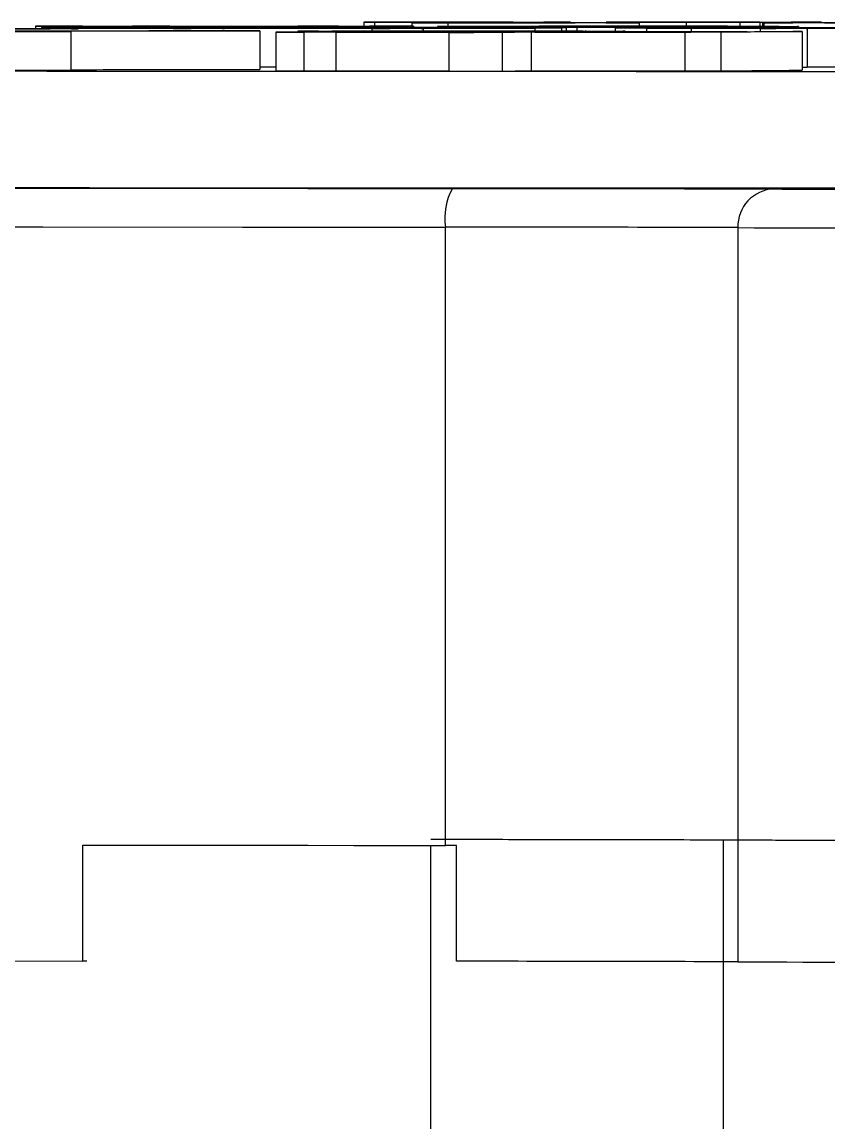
# Model space of a CAD drawing. Header units: millimetres. Extents: x 2063 to 4500, y 825 to 2548.
# Drawn here: x 3189.3 to 3210.17, y 1561.95 to 1590.41 of the extents above; entities that cross this region are included whole.
import ezdxf

# ---------------------------------------------------------------- set-up
doc = ezdxf.new("R2010")
doc.units = ezdxf.units.MM

msp = doc.modelspace()

# ---------------------------------------------------------------- linework, layer by layer
at = {"color": 7, "linetype": 'Continuous', "lineweight": 25}
for p, q in [((3190.563, 1590.166), (3186.495, 1590.173)), ((3189.648, 1590.309), (3189.648, 1590.31)), ((3189.648, 1590.31), (3193.127, 1590.31)), ((3189.891, 1590.309), (3189.648, 1590.309)), ((3189.648, 1590.309), (3189.648, 1590.242)), ((3189.802, 1590.268), (3189.802, 1590.268)), ((3189.802, 1590.268), (3189.802, 1590.242)), ((3189.891, 1590.309), (3189.891, 1590.242)), ((3191.304, 1590.26), (3189.975, 1590.263)), ((3189.975, 1590.263), (3194.714, 1590.263)), ((3189.975, 1590.263), (3189.975, 1590.242)), ((3190.419, 1590.168), (3190.563, 1590.166)), ((3191.593, 1590.25), (3190.495, 1590.252)), ((3190.495, 1590.252), (3193.674, 1590.252)), ((3190.495, 1590.252), (3190.495, 1590.24)), ((3190.563, 1590.166), (3190.563, 1589.166)), ((3191.94, 1590.272), (3190.726, 1590.275)), ((3190.726, 1590.275), (3200.724, 1590.275)), ((3193.933, 1590.28), (3190.862, 1590.307)), ((3190.862, 1590.307), (3190.862, 1590.275)), ((3192.287, 1590.262), (3191.304, 1590.26)), ((3191.304, 1590.26), (3191.304, 1590.252)), ((3192.344, 1590.251), (3191.593, 1590.25)), ((3192.807, 1590.274), (3191.94, 1590.272)), ((3192.237, 1590.306), (3193.043, 1590.299)), ((3193.674, 1590.262), (3192.287, 1590.262)), ((3192.287, 1590.262), (3192.287, 1590.252)), ((3193.674, 1590.251), (3192.344, 1590.251)), ((3193.127, 1590.309), (3192.804, 1590.309)), ((3192.804, 1590.309), (3192.804, 1590.301)), ((3196.448, 1590.274), (3192.807, 1590.274)), ((3192.807, 1590.274), (3192.807, 1590.263)), ((3193.043, 1590.299), (3196.678, 1590.299)), ((3193.124, 1590.298), (3194.74, 1590.283)), ((3196.516, 1590.298), (3193.124, 1590.298)), ((3193.127, 1590.31), (3193.127, 1590.309)), ((3193.127, 1590.309), (3193.127, 1590.299)), ((3194.194, 1590.267), (3193.153, 1590.27)), ((3193.153, 1590.27), (3196.448, 1590.27)), ((3194.54, 1590.247), (3193.211, 1590.249)), ((3193.211, 1590.249), (3193.674, 1590.249)), ((3193.674, 1590.252), (3193.674, 1590.262)), ((3193.674, 1590.249), (3193.674, 1590.251)), ((3195.144, 1590.28), (3193.933, 1590.28)), ((3193.933, 1590.28), (3193.933, 1590.275)), ((3194.887, 1590.269), (3194.194, 1590.267)), ((3198.817, 1590.262), (3194.483, 1590.262)), ((3194.483, 1590.262), (3194.483, 1590.259)), ((3198.817, 1590.259), (3194.483, 1590.259)), ((3194.483, 1590.259), (3194.483, 1590.256)), ((3194.483, 1590.259), (3198.817, 1590.259)), ((3194.483, 1590.256), (3198.817, 1590.256)), ((3198.817, 1590.255), (3194.483, 1590.255)), ((3194.483, 1590.255), (3194.483, 1590.252)), ((3194.483, 1590.252), (3198.817, 1590.252)), ((3198.817, 1590.251), (3194.483, 1590.251)), ((3194.74, 1590.283), (3194.82, 1590.283)), ((3194.82, 1590.283), (3196.516, 1590.298)), ((3196.448, 1590.269), (3194.887, 1590.269)), ((3194.887, 1590.269), (3194.887, 1590.259)), ((3195.061, 1590.263), (3198.181, 1590.263)), ((3198.296, 1590.307), (3195.144, 1590.28)), ((3195.144, 1590.28), (3195.144, 1590.275)), ((3195.405, 1590.182), (3195.454, 1590.182)), ((3195.454, 1590.182), (3195.454, 1589.182)), ((3196.595, 1590.152), (3195.866, 1590.155)), ((3195.866, 1590.155), (3196.582, 1590.155)), ((3195.866, 1590.155), (3195.866, 1589.155)), ((3197.257, 1590.263), (3195.927, 1590.265)), ((3195.927, 1590.265), (3196.448, 1590.265)), ((3195.927, 1590.265), (3195.927, 1590.263)), ((3196.436, 1590.309), (3196.436, 1590.31)), ((3196.436, 1590.31), (3199.429, 1590.31)), ((3196.678, 1590.309), (3196.436, 1590.309)), ((3196.436, 1590.309), (3196.436, 1590.299)), ((3196.441, 1590.178), (3196.441, 1590.155)), ((3196.448, 1590.27), (3196.448, 1590.274)), ((3196.448, 1590.265), (3196.448, 1590.269)), ((3197.422, 1590.153), (3196.595, 1590.152)), ((3197.009, 1590.171), (3196.672, 1590.171)), ((3196.678, 1590.309), (3196.678, 1590.299)), ((3196.678, 1590.299), (3197.406, 1590.305)), ((3202.631, 1590.274), (3197.199, 1590.274)), ((3197.199, 1590.274), (3197.199, 1590.27)), ((3197.199, 1590.27), (3199.164, 1590.27)), ((3200.262, 1590.269), (3197.199, 1590.269)), ((3197.257, 1590.263), (3197.257, 1590.263)), ((3201.537, 1590.151), (3197.422, 1590.153)), ((3197.422, 1590.153), (3197.422, 1589.153)), ((3198.113, 1590.16), (3197.448, 1590.154)), ((3197.448, 1590.154), (3201.63, 1590.152)), ((3198.057, 1590.17), (3199.177, 1590.17)), ((3202.295, 1590.158), (3198.113, 1590.16)), ((3198.113, 1590.154), (3198.113, 1590.16)), ((3198.148, 1590.406), (3198.271, 1590.41)), ((3198.423, 1590.406), (3198.148, 1590.406)), ((3198.148, 1590.406), (3198.148, 1590.31)), ((3198.899, 1590.168), (3198.206, 1590.161)), ((3198.206, 1590.161), (3202.387, 1590.159)), ((3198.271, 1590.41), (3203.428, 1590.413)), ((3198.296, 1590.307), (3198.296, 1590.275)), ((3198.355, 1590.249), (3198.817, 1590.25)), ((3199.684, 1590.247), (3198.355, 1590.249)), ((3198.355, 1590.249), (3198.355, 1590.17)), ((3198.423, 1590.406), (3198.423, 1590.31)), ((3198.491, 1590.179), (3203.751, 1590.177)), ((3203.23, 1590.175), (3198.576, 1590.177)), ((3198.576, 1590.177), (3198.576, 1590.17)), ((3198.817, 1590.259), (3198.817, 1590.262)), ((3198.817, 1590.256), (3198.817, 1590.259)), ((3198.817, 1590.252), (3198.817, 1590.255)), ((3198.817, 1590.25), (3198.817, 1590.251)), ((3203.081, 1590.166), (3198.899, 1590.168)), ((3198.899, 1590.161), (3198.899, 1590.168)), ((3199.177, 1590.17), (3198.992, 1590.169)), ((3198.992, 1590.169), (3203.173, 1590.167)), ((3199.164, 1590.27), (3199.799, 1590.27)), ((3199.177, 1590.17), (3199.177, 1590.169)), ((3199.429, 1590.309), (3199.186, 1590.309)), ((3199.186, 1590.309), (3199.186, 1590.275)), ((3199.222, 1590.263), (3201.36, 1590.263)), ((3199.39, 1590.395), (3199.62, 1590.396)), ((3200.323, 1590.392), (3199.39, 1590.395)), ((3199.39, 1590.395), (3199.39, 1590.31)), ((3199.429, 1590.31), (3199.429, 1590.309)), ((3199.429, 1590.309), (3199.429, 1590.275)), ((3203.267, 1590.262), (3199.626, 1590.262)), ((3199.626, 1590.262), (3199.626, 1590.252)), ((3199.626, 1590.252), (3201.475, 1590.252)), ((3202.573, 1590.251), (3199.626, 1590.251)), ((3199.684, 1590.247), (3199.684, 1590.179)), ((3199.799, 1590.27), (3200.262, 1590.269)), ((3200.475, 1590.398), (3199.82, 1590.404)), ((3199.82, 1590.404), (3200.122, 1590.404)), ((3200.052, 1590.296), (3200.052, 1590.298)), ((3200.052, 1590.298), (3200.457, 1590.298)), ((3204.146, 1590.296), (3200.052, 1590.296)), ((3200.052, 1590.296), (3200.052, 1590.275)), ((3200.122, 1590.404), (3200.167, 1590.404)), ((3201.473, 1590.411), (3200.159, 1590.41)), ((3200.159, 1590.41), (3200.159, 1590.404)), ((3205.279, 1590.394), (3200.323, 1590.392)), ((3200.323, 1590.392), (3200.323, 1590.298)), ((3200.777, 1590.398), (3200.475, 1590.398)), ((3200.712, 1590.398), (3200.777, 1590.398)), ((3201.347, 1590.3), (3201.347, 1590.308)), ((3201.347, 1590.287), (3201.832, 1590.288)), ((3201.985, 1590.28), (3201.347, 1590.287)), ((3201.347, 1590.263), (3201.347, 1590.287)), ((3201.384, 1590.402), (3202.85, 1590.402)), ((3202.916, 1590.402), (3201.45, 1590.401)), ((3201.473, 1590.411), (3201.473, 1590.402)), ((3201.475, 1590.252), (3202.111, 1590.252)), ((3201.63, 1590.152), (3202.295, 1590.158)), ((3201.823, 1590.393), (3203.239, 1590.394)), ((3202.85, 1590.402), (3202.016, 1590.41)), ((3202.016, 1590.41), (3202.016, 1590.402)), ((3202.111, 1590.275), (3202.631, 1590.274)), ((3202.111, 1590.252), (3202.573, 1590.251)), ((3202.387, 1590.159), (3203.081, 1590.166)), ((3203.237, 1590.158), (3202.572, 1590.152)), ((3202.573, 1590.251), (3202.573, 1590.177)), ((3202.689, 1590.306), (3202.689, 1590.3)), ((3202.747, 1590.263), (3203.267, 1590.262)), ((3202.825, 1590.411), (3204.414, 1590.395)), ((3202.863, 1590.281), (3202.863, 1590.263)), ((3203.605, 1590.395), (3202.916, 1590.402)), ((3202.916, 1590.402), (3202.916, 1590.394)), ((3203.173, 1590.167), (3203.869, 1590.173)), ((3203.495, 1590.412), (3203.193, 1590.412)), ((3203.193, 1590.412), (3203.193, 1590.407)), ((3203.23, 1590.175), (3203.23, 1590.167)), ((3207.283, 1590.156), (3203.237, 1590.158)), ((3203.237, 1590.151), (3203.237, 1590.158)), ((3203.267, 1590.262), (3203.267, 1590.177)), ((3203.325, 1590.271), (3203.382, 1590.27)), ((3204.023, 1590.165), (3203.33, 1590.159)), ((3203.33, 1590.159), (3207.375, 1590.157)), ((3203.382, 1590.27), (3203.382, 1590.177)), ((3203.428, 1590.413), (3203.495, 1590.412)), ((3203.495, 1590.412), (3203.495, 1590.404)), ((3203.66, 1590.298), (3204.146, 1590.298)), ((3203.66, 1590.28), (3203.66, 1590.177)), ((3208.069, 1590.163), (3204.023, 1590.165)), ((3204.023, 1590.159), (3204.023, 1590.165)), ((3204.858, 1590.173), (3204.116, 1590.166)), ((3204.116, 1590.166), (3208.161, 1590.164)), ((3204.146, 1590.298), (3204.146, 1590.296)), ((3204.422, 1590.409), (3204.654, 1590.413)), ((3204.692, 1590.408), (3204.422, 1590.409)), ((3204.654, 1590.413), (3209.961, 1590.414)), ((3205.579, 1590.257), (3204.654, 1590.26)), ((3204.654, 1590.26), (3208.873, 1590.26)), ((3204.654, 1590.26), (3204.654, 1590.166)), ((3204.724, 1590.309), (3204.724, 1590.26)), ((3204.775, 1590.28), (3204.775, 1590.26)), ((3204.858, 1590.173), (3204.858, 1590.166)), ((3204.914, 1590.166), (3204.914, 1590.174)), ((3204.959, 1590.395), (3205.212, 1590.395)), ((3205.174, 1590.263), (3205.579, 1590.264)), ((3205.983, 1590.262), (3205.174, 1590.263)), ((3205.174, 1590.263), (3205.174, 1590.26)), ((3205.212, 1590.395), (3205.279, 1590.394)), ((3205.279, 1590.394), (3205.279, 1590.263)), ((3205.463, 1590.251), (3205.925, 1590.252)), ((3206.619, 1590.25), (3205.463, 1590.251)), ((3205.463, 1590.251), (3205.463, 1590.166)), ((3205.576, 1590.273), (3205.576, 1590.264)), ((3205.579, 1590.264), (3205.579, 1590.273)), ((3206.272, 1590.259), (3205.579, 1590.257)), ((3205.579, 1590.257), (3205.579, 1590.251)), ((3205.867, 1590.256), (3206.619, 1590.257)), ((3205.867, 1590.256), (3205.867, 1590.252)), ((3205.925, 1590.252), (3205.923, 1590.253)), ((3206.388, 1590.263), (3205.983, 1590.262)), ((3205.983, 1590.262), (3205.983, 1590.26)), ((3213.265, 1590.259), (3206.272, 1590.259)), ((3206.272, 1590.259), (3206.272, 1590.257)), ((3206.33, 1590.273), (3206.33, 1590.264)), ((3206.33, 1590.264), (3207.832, 1590.264)), ((3209.971, 1590.263), (3206.388, 1590.263)), ((3206.388, 1590.263), (3206.388, 1590.26)), ((3207.884, 1590.413), (3206.493, 1590.413)), ((3206.493, 1590.413), (3206.493, 1590.276)), ((3206.618, 1590.15), (3207.283, 1590.156)), ((3206.619, 1590.257), (3206.619, 1590.256)), ((3206.619, 1590.256), (3211.473, 1590.256)), ((3208.815, 1590.255), (3206.619, 1590.255)), ((3206.619, 1590.255), (3206.619, 1590.25)), ((3206.619, 1590.25), (3206.619, 1590.165)), ((3207.375, 1590.157), (3208.069, 1590.163)), ((3207.832, 1590.274), (3207.832, 1590.273)), ((3207.832, 1590.272), (3208.526, 1590.273)), ((3207.832, 1590.273), (3207.832, 1590.272)), ((3207.832, 1590.264), (3207.832, 1590.272)), ((3207.884, 1590.413), (3207.884, 1590.272)), ((3208.161, 1590.164), (3208.38, 1590.166)), ((3208.38, 1590.166), (3209.499, 1590.167)), ((3209.248, 1590.397), (3208.397, 1590.412)), ((3208.397, 1590.412), (3208.397, 1590.273)), ((3208.41, 1590.249), (3208.815, 1590.25)), ((3209.624, 1590.248), (3208.41, 1590.249)), ((3208.41, 1590.249), (3208.41, 1590.166)), ((3208.508, 1590.395), (3208.472, 1590.396)), ((3208.472, 1590.396), (3208.832, 1590.396)), ((3208.472, 1590.396), (3208.472, 1590.273)), ((3210.93, 1590.396), (3208.508, 1590.395)), ((3208.508, 1590.395), (3208.508, 1590.273)), ((3208.526, 1590.273), (3208.526, 1590.264)), ((3208.526, 1590.264), (3209.913, 1590.264)), ((3208.815, 1590.25), (3208.815, 1590.255)), ((3209.221, 1590.413), (3210.072, 1590.397)), ((3209.402, 1590.295), (3209.402, 1590.264)), ((3209.499, 1590.167), (3209.499, 1589.167)), ((3211.589, 1590.255), (3209.566, 1590.255)), ((3209.624, 1590.248), (3209.624, 1589.248)), ((3209.997, 1590.414), (3209.637, 1590.414)), ((3209.637, 1590.414), (3209.637, 1590.405)), ((3209.913, 1590.273), (3210.606, 1590.274)), ((3209.913, 1590.264), (3209.913, 1590.273)), ((3209.961, 1590.414), (3209.997, 1590.414)), ((3210.26, 1590.263), (3209.971, 1590.26)), ((3209.971, 1590.26), (3211.358, 1590.26)), ((3209.997, 1590.414), (3209.997, 1590.398)), ((3196.595, 1590.152), (3196.595, 1589.152)), ((3201.727, 1590.143), (3200.348, 1590.146)), ((3200.348, 1590.146), (3200.998, 1590.146)), ((3200.348, 1590.146), (3200.348, 1589.146)), ((3200.998, 1590.146), (3201.537, 1590.151)), ((3201.727, 1590.143), (3201.727, 1589.143)), ((3206.458, 1590.149), (3202.48, 1590.151)), ((3202.48, 1590.151), (3202.48, 1589.151)), ((3202.572, 1590.152), (3206.618, 1590.15)), ((3207.398, 1590.147), (3206.458, 1590.149)), ((3206.458, 1590.149), (3206.458, 1589.149)), ((3207.398, 1589.147), (3207.398, 1590.147)), ((3186.495, 1589.173), (3190.563, 1589.166)), ((3195.454, 1589.251), (3195.866, 1589.251)), ((3195.866, 1589.155), (3196.595, 1589.152)), ((3196.595, 1589.152), (3197.422, 1589.153)), ((3197.422, 1589.153), (3200.348, 1589.152)), ((3200.348, 1589.146), (3201.727, 1589.143)), ((3202.48, 1589.151), (3206.458, 1589.149)), ((3206.458, 1589.149), (3207.398, 1589.147)), ((3209.499, 1589.248), (3209.624, 1589.248)), ((3209.624, 1589.255), (3211.184, 1589.255)), ((3200.261, 1569.106), (3200.261, 1585.106)), ((3207.833, 1585.092), (3207.833, 1566.093)), ((3190.874, 1566.111), (3190.874, 1569.111)), ((3199.878, 1534.678), (3199.878, 1569.106)), ((3200.548, 1566.106), (3200.548, 1569.106)), ((3207.448, 1569.25), (3207.448, 1535.416)), ((3190.978, 1566.111), (3190.874, 1566.111))]:
    msp.add_line(p, q, dxfattribs=at)
at = {"color": 7, "linetype": 'Continuous', "lineweight": 25, "flags": 128}
for points in [[(3190.75, 1590.237), (3190.565, 1590.234), (3190.026, 1590.232), (3189.187, 1590.23), (3188.13, 1590.229), (3186.958, 1590.229), (3185.786, 1590.229), (3184.729, 1590.23), (3183.89, 1590.232), (3183.352, 1590.234), (3183.166, 1590.237), (3183.352, 1590.239), (3183.89, 1590.242), (3184.729, 1590.243), (3185.786, 1590.244), (3186.958, 1590.245), (3188.13, 1590.244), (3189.187, 1590.243), (3190.026, 1590.242), (3190.565, 1590.239), (3190.75, 1590.237)], [(3189.93, 1590.237), (3189.75, 1590.235), (3189.234, 1590.233), (3188.444, 1590.231), (3187.474, 1590.231), (3186.442, 1590.231), (3185.473, 1590.231), (3184.682, 1590.233), (3184.166, 1590.235), (3183.987, 1590.237), (3184.166, 1590.239), (3184.682, 1590.241), (3185.473, 1590.242), (3186.442, 1590.243), (3187.474, 1590.243), (3188.444, 1590.242), (3189.234, 1590.241), (3189.75, 1590.239), (3189.93, 1590.237)], [(3148.396, 1586.216), (3150.47, 1586.207), (3152.864, 1586.197), (3155.565, 1586.188), (3158.56, 1586.179), (3161.834, 1586.171), (3165.371, 1586.163), (3169.153, 1586.156), (3173.161, 1586.15), (3177.376, 1586.144), (3181.776, 1586.138), (3186.339, 1586.134), (3191.043, 1586.13), (3195.865, 1586.127), (3200.779, 1586.124), (3205.762, 1586.123), (3210.789, 1586.122), (3215.835, 1586.121), (3220.875, 1586.122), (3225.883, 1586.123), (3230.835, 1586.125), (3235.706, 1586.128)], [(3209.373, 1586.098), (3209.55, 1586.101), (3210.07, 1586.103), (3210.896, 1586.106)], [(3210.896, 1586.09), (3210.07, 1586.092), (3209.55, 1586.095), (3209.373, 1586.098)], [(3135.864, 1585.244), (3137.004, 1585.232), (3138.496, 1585.221), (3140.331, 1585.211), (3142.503, 1585.2), (3145, 1585.19), (3147.813, 1585.18), (3150.927, 1585.171), (3154.33, 1585.162), (3158.005, 1585.153), (3161.936, 1585.145), (3166.105, 1585.138), (3170.494, 1585.132), (3175.082, 1585.126), (3179.848, 1585.12), (3184.772, 1585.116), (3189.831, 1585.112), (3195.001, 1585.108), (3200.261, 1585.106)], [(3190.874, 1569.111), (3192.032, 1569.11), (3193.194, 1569.11), (3194.361, 1569.109), (3195.533, 1569.108), (3196.709, 1569.108), (3197.889, 1569.107), (3199.073, 1569.107), (3200.261, 1569.106)], [(3200.548, 1569.106), (3200.512, 1569.106), (3200.476, 1569.106), (3200.44, 1569.106), (3200.404, 1569.106), (3200.368, 1569.106), (3200.333, 1569.106), (3200.297, 1569.106), (3200.261, 1569.106)], [(3137.746, 1566.227), (3138.538, 1566.221), (3140.408, 1566.21), (3142.622, 1566.2), (3145.17, 1566.189), (3148.04, 1566.179), (3151.218, 1566.17), (3154.691, 1566.161), (3158.442, 1566.152), (3162.453, 1566.145), (3166.706, 1566.137), (3171.181, 1566.131), (3175.858, 1566.125), (3180.714, 1566.119), (3185.727, 1566.115), (3190.874, 1566.111)]]:
    msp.add_lwpolyline(points, dxfattribs=at)
at = {"color": 7, "linetype": 'Continuous', "lineweight": 25}
for centre, radius, start, end in [((3201.803, 1585.348), 1.561, 150.8519, 188.9032), ((3208.803, 1585.123), 0.971, 92.0036, 181.8174), ((3200.7, -289.979), 1875.085, 89.782038, 90.013422), ((3214.573, 3577.395), 1992.314, 269.806162, 270.193839), ((3200.853, -248.79), 1814.896, 89.779653, 90.009649), ((3214.573, 3558.395), 1992.314, 269.806162, 270.193839)]:
    msp.add_arc(centre, radius, start, end, dxfattribs=at)
for points, knots in [([(3185.891, 1590.175), (3186.314, 1590.176), (3187.381, 1590.178), (3189.603, 1590.182), (3192.544, 1590.183), (3194.453, 1590.183), (3195.405, 1590.182)], [0, 0, 0, 0, 0.185716, 0.467958, 0.734859, 1, 1, 1, 1]), ([(3195.454, 1590.182), (3194.785, 1590.182), (3193.532, 1590.182), (3191.717, 1590.181), (3189.673, 1590.18), (3188.017, 1590.177), (3187.067, 1590.174), (3186.739, 1590.173)], [0, 0, 0, 0, 0.198997, 0.37265, 0.545625, 0.843257, 1, 1, 1, 1]), ([(3188.943, 1590.17), (3189.08, 1590.17), (3189.354, 1590.169), (3189.842, 1590.169), (3190.208, 1590.168), (3190.419, 1590.168)], [0, 0, 0, 0, 0.296385, 0.592978, 1, 1, 1, 1]), ([(3189.802, 1590.268), (3189.927, 1590.268), (3190.178, 1590.268), (3190.494, 1590.269), (3190.719, 1590.269), (3190.812, 1590.27), (3190.837, 1590.27), (3190.842, 1590.27)], [0, 0, 0, 0, 0.282135, 0.566109, 0.757606, 0.950164, 1, 1, 1, 1]), ([(3194.714, 1590.263), (3194.225, 1590.264), (3193.112, 1590.266), (3191.274, 1590.267), (3190.111, 1590.268), (3189.802, 1590.268)], [0, 0, 0, 0, 0.364385, 0.830851, 1, 1, 1, 1]), ([(3190.862, 1590.307), (3190.82, 1590.307), (3190.736, 1590.308), (3190.55, 1590.308), (3190.29, 1590.309), (3190.063, 1590.309), (3189.929, 1590.309), (3189.891, 1590.309)], [0, 0, 0, 0, 0.25387, 0.509596, 0.715202, 0.920342, 1, 1, 1, 1]), ([(3190.842, 1590.27), (3191.453, 1590.269), (3192.678, 1590.268), (3194.184, 1590.266), (3194.803, 1590.264), (3195.061, 1590.263)], [0, 0, 0, 0, 0.367157, 0.736287, 1, 1, 1, 1]), ([(3192.804, 1590.309), (3192.717, 1590.309), (3192.576, 1590.309), (3192.408, 1590.309), (3192.3, 1590.309), (3192.227, 1590.308), (3192.176, 1590.308), (3192.164, 1590.308), (3192.156, 1590.308)], [0, 0, 0, 0, 0.25713, 0.418126, 0.515419, 0.613557, 0.771961, 1, 1, 1, 1]), ([(3192.156, 1590.308), (3192.158, 1590.307), (3192.16, 1590.307), (3192.176, 1590.307), (3192.213, 1590.307), (3192.237, 1590.306)], [0, 0, 0, 0, 0.25103, 0.502225, 1, 1, 1, 1]), ([(3194.483, 1590.251), (3194.484, 1590.251), (3194.486, 1590.25), (3194.499, 1590.249), (3194.524, 1590.248), (3194.54, 1590.247)], [0, 0, 0, 0, 0.2708249, 0.5416574, 1, 1, 1, 1]), ([(3196.441, 1590.178), (3196.605, 1590.178), (3196.883, 1590.179), (3197.47, 1590.18), (3198.001, 1590.179), (3198.349, 1590.179), (3198.491, 1590.179)], [0, 0, 0, 0, 0.312528, 0.530177, 0.809183, 1, 1, 1, 1]), ([(3196.672, 1590.171), (3196.742, 1590.172), (3196.876, 1590.173), (3197.012, 1590.175), (3196.907, 1590.176), (3196.649, 1590.177), (3196.471, 1590.178), (3196.441, 1590.178)], [0, 0, 0, 0, 0.2884014, 0.5546776, 0.7569491, 0.9590558, 1, 1, 1, 1]), ([(3196.582, 1590.155), (3196.731, 1590.157), (3197.028, 1590.16), (3197.537, 1590.164), (3197.863, 1590.168), (3198.057, 1590.17)], [0, 0, 0, 0, 0.289148, 0.578294, 1, 1, 1, 1]), ([(3197.487, 1590.307), (3197.479, 1590.307), (3197.464, 1590.307), (3197.386, 1590.308), (3197.289, 1590.308), (3197.135, 1590.309), (3196.925, 1590.309), (3196.764, 1590.309), (3196.678, 1590.309)], [0, 0, 0, 0, 0.284135, 0.450473, 0.560568, 0.671794, 0.825494, 1, 1, 1, 1]), ([(3198.576, 1590.177), (3198.485, 1590.177), (3198.321, 1590.177), (3198.093, 1590.177), (3197.914, 1590.177), (3197.655, 1590.176), (3197.439, 1590.174), (3197.176, 1590.172), (3197.009, 1590.171)], [0, 0, 0, 0, 0.07162, 0.129699, 0.187858, 0.251244, 0.523134, 1, 1, 1, 1]), ([(3197.199, 1590.269), (3197.201, 1590.268), (3197.204, 1590.267), (3197.221, 1590.265), (3197.245, 1590.264), (3197.257, 1590.263)], [0, 0, 0, 0, 0.39313, 0.696516, 1, 1, 1, 1]), ([(3197.406, 1590.305), (3197.417, 1590.305), (3197.438, 1590.306), (3197.471, 1590.306), (3197.481, 1590.306), (3197.487, 1590.307)], [0, 0, 0, 0, 0.25022, 0.500508, 1, 1, 1, 1]), ([(3198.181, 1590.263), (3198.583, 1590.264), (3199.591, 1590.267), (3201.477, 1590.269), (3202.878, 1590.271), (3203.325, 1590.271)], [0, 0, 0, 0, 0.3105248, 0.7800713, 1, 1, 1, 1]), ([(3199.186, 1590.309), (3199.063, 1590.309), (3198.853, 1590.309), (3198.597, 1590.308), (3198.412, 1590.308), (3198.337, 1590.307), (3198.305, 1590.307), (3198.296, 1590.307)], [0, 0, 0, 0, 0.268165, 0.456817, 0.645375, 0.906381, 1, 1, 1, 1]), ([(3200.159, 1590.41), (3199.868, 1590.41), (3199.368, 1590.41), (3198.852, 1590.409), (3198.541, 1590.407), (3198.466, 1590.406), (3198.423, 1590.406)], [0, 0, 0, 0, 0.295552, 0.509146, 0.721996, 1, 1, 1, 1]), ([(3203.382, 1590.27), (3202.786, 1590.27), (3201.755, 1590.269), (3200.292, 1590.266), (3199.617, 1590.264), (3199.222, 1590.263)], [0, 0, 0, 0, 0.36202, 0.6263638, 1, 1, 1, 1]), ([(3199.62, 1590.396), (3199.809, 1590.395), (3200.189, 1590.394), (3200.829, 1590.393), (3201.416, 1590.393), (3201.713, 1590.393), (3201.823, 1590.393)], [0, 0, 0, 0, 0.324948, 0.652823, 0.870839, 1, 1, 1, 1]), ([(3199.626, 1590.251), (3199.628, 1590.251), (3199.63, 1590.25), (3199.645, 1590.249), (3199.669, 1590.248), (3199.684, 1590.247)], [0, 0, 0, 0, 0.279578, 0.559168, 1, 1, 1, 1]), ([(3200.167, 1590.404), (3200.22, 1590.403), (3200.3, 1590.403), (3200.542, 1590.402), (3200.782, 1590.402), (3201.077, 1590.402), (3201.272, 1590.402), (3201.384, 1590.402)], [0, 0, 0, 0, 0.333895, 0.499037, 0.66578, 0.808284, 1, 1, 1, 1]), ([(3200.457, 1590.298), (3200.59, 1590.298), (3200.814, 1590.298), (3201.081, 1590.298), (3201.251, 1590.299), (3201.337, 1590.299), (3201.344, 1590.299), (3201.347, 1590.3)], [0, 0, 0, 0, 0.277602, 0.465557, 0.653489, 0.849158, 1, 1, 1, 1]), ([(3201.45, 1590.401), (3201.318, 1590.401), (3201.106, 1590.401), (3200.856, 1590.4), (3200.72, 1590.4), (3200.653, 1590.399), (3200.675, 1590.399), (3200.707, 1590.398), (3200.712, 1590.398)], [0, 0, 0, 0, 0.2467259, 0.3998867, 0.5540311, 0.6957626, 0.9510683, 1, 1, 1, 1]), ([(3200.724, 1590.275), (3200.891, 1590.275), (3201.207, 1590.275), (3201.672, 1590.275), (3201.964, 1590.275), (3202.111, 1590.275)], [0, 0, 0, 0, 0.35686, 0.67714, 1, 1, 1, 1]), ([(3201.347, 1590.308), (3201.391, 1590.308), (3201.479, 1590.308), (3201.641, 1590.308), (3201.791, 1590.308), (3201.89, 1590.308), (3201.91, 1590.308)], [0, 0, 0, 0, 0.252541, 0.505388, 0.89895, 1, 1, 1, 1]), ([(3201.36, 1590.263), (3201.527, 1590.263), (3201.843, 1590.263), (3202.308, 1590.263), (3202.6, 1590.263), (3202.747, 1590.263)], [0, 0, 0, 0, 0.35686, 0.67714, 1, 1, 1, 1]), ([(3202.016, 1590.41), (3201.997, 1590.411), (3201.966, 1590.411), (3201.866, 1590.411), (3201.747, 1590.411), (3201.611, 1590.411), (3201.515, 1590.411), (3201.473, 1590.411)], [0, 0, 0, 0, 0.271137, 0.427796, 0.584166, 0.818016, 1, 1, 1, 1]), ([(3201.832, 1590.288), (3202.04, 1590.286), (3202.343, 1590.284), (3203.117, 1590.282), (3203.909, 1590.281), (3204.525, 1590.281), (3204.826, 1590.281)], [0, 0, 0, 0, 0.421189, 0.615596, 0.812628, 1, 1, 1, 1]), ([(3201.91, 1590.308), (3201.981, 1590.308), (3202.145, 1590.308), (3202.378, 1590.308), (3202.501, 1590.308), (3202.555, 1590.308)], [0, 0, 0, 0, 0.301306, 0.696717, 1, 1, 1, 1]), ([(3202.863, 1590.281), (3202.733, 1590.281), (3202.478, 1590.281), (3202.173, 1590.28), (3202.045, 1590.28), (3201.985, 1590.28)], [0, 0, 0, 0, 0.3565311, 0.6963223, 1, 1, 1, 1]), ([(3202.555, 1590.308), (3202.834, 1590.309), (3203.407, 1590.31), (3204.202, 1590.31), (3204.643, 1590.31), (3204.73, 1590.31)], [0, 0, 0, 0, 0.432658, 0.887677, 1, 1, 1, 1]), ([(3204.724, 1590.309), (3204.385, 1590.309), (3203.872, 1590.309), (3203.254, 1590.308), (3202.895, 1590.307), (3202.741, 1590.306), (3202.703, 1590.306), (3202.689, 1590.306)], [0, 0, 0, 0, 0.362877, 0.547963, 0.734409, 0.906428, 1, 1, 1, 1]), ([(3202.689, 1590.3), (3202.696, 1590.299), (3202.707, 1590.299), (3202.843, 1590.298), (3203.042, 1590.298), (3203.328, 1590.298), (3203.544, 1590.298), (3203.66, 1590.298)], [0, 0, 0, 0, 0.2578562, 0.4223337, 0.5883002, 0.7795784, 1, 1, 1, 1]), ([(3203.193, 1590.412), (3203.103, 1590.412), (3202.978, 1590.412), (3202.856, 1590.412), (3202.808, 1590.411), (3202.804, 1590.411), (3202.82, 1590.411), (3202.825, 1590.411)], [0, 0, 0, 0, 0.37884, 0.527566, 0.676229, 0.889817, 1, 1, 1, 1]), ([(3203.66, 1590.28), (3203.595, 1590.28), (3203.465, 1590.28), (3203.205, 1590.281), (3202.999, 1590.281), (3202.863, 1590.281)], [0, 0, 0, 0, 0.251708, 0.503436, 1, 1, 1, 1]), ([(3203.827, 1590.174), (3203.789, 1590.174), (3203.7, 1590.175), (3203.481, 1590.175), (3203.312, 1590.175), (3203.23, 1590.175)], [0, 0, 0, 0, 0.272877, 0.648333, 1, 1, 1, 1]), ([(3203.239, 1590.394), (3203.317, 1590.394), (3203.435, 1590.394), (3203.556, 1590.394), (3203.613, 1590.395), (3203.624, 1590.395), (3203.611, 1590.395), (3203.605, 1590.395)], [0, 0, 0, 0, 0.339866, 0.516986, 0.694619, 0.862206, 1, 1, 1, 1]), ([(3204.775, 1590.28), (3204.637, 1590.28), (3204.376, 1590.28), (3204.004, 1590.28), (3203.775, 1590.28), (3203.66, 1590.28)], [0, 0, 0, 0, 0.356459, 0.6762528, 1, 1, 1, 1]), ([(3203.751, 1590.177), (3203.946, 1590.177), (3204.27, 1590.176), (3204.65, 1590.176), (3204.859, 1590.175), (3204.939, 1590.174), (3204.889, 1590.174), (3204.858, 1590.173)], [0, 0, 0, 0, 0.2631806, 0.4361155, 0.6100885, 0.7625762, 1, 1, 1, 1]), ([(3203.869, 1590.173), (3203.896, 1590.173), (3203.925, 1590.174), (3203.883, 1590.174), (3203.88, 1590.174)], [0, 0, 0, 0, 0.932699, 1, 1, 1, 1]), ([(3204.414, 1590.395), (3204.43, 1590.395), (3204.455, 1590.395), (3204.536, 1590.395), (3204.634, 1590.395), (3204.782, 1590.395), (3204.891, 1590.395), (3204.959, 1590.395)], [0, 0, 0, 0, 0.243865, 0.391737, 0.541046, 0.710969, 1, 1, 1, 1]), ([(3206.493, 1590.413), (3206.246, 1590.413), (3205.77, 1590.413), (3205.222, 1590.412), (3204.853, 1590.41), (3204.751, 1590.409), (3204.692, 1590.408)], [0, 0, 0, 0, 0.254501, 0.491089, 0.704746, 1, 1, 1, 1]), ([(3208.059, 1590.295), (3208.03, 1590.297), (3207.971, 1590.3), (3207.516, 1590.303), (3206.982, 1590.306), (3206.285, 1590.308), (3205.526, 1590.309), (3204.979, 1590.309), (3204.724, 1590.309)], [0, 0, 0, 0, 0.254742, 0.50973, 0.682774, 0.792634, 0.903219, 1, 1, 1, 1]), ([(3204.73, 1590.31), (3205.317, 1590.31), (3206.309, 1590.31), (3207.483, 1590.308), (3208.518, 1590.305), (3209.253, 1590.301), (3209.356, 1590.297), (3209.402, 1590.295)], [0, 0, 0, 0, 0.187422, 0.316972, 0.445984, 0.752119, 1, 1, 1, 1]), ([(3209.402, 1590.295), (3209.373, 1590.294), (3209.3, 1590.29), (3208.546, 1590.286), (3207.395, 1590.282), (3206.317, 1590.28), (3205.395, 1590.28), (3204.878, 1590.28), (3204.775, 1590.28)], [0, 0, 0, 0, 0.211208, 0.543916, 0.70607, 0.836311, 0.967456, 1, 1, 1, 1]), ([(3204.826, 1590.281), (3205.064, 1590.281), (3205.537, 1590.281), (3206.287, 1590.282), (3207.093, 1590.284), (3207.731, 1590.288), (3208.017, 1590.291), (3208.045, 1590.294), (3208.059, 1590.295)], [0, 0, 0, 0, 0.087728, 0.173959, 0.328461, 0.554861, 0.777023, 1, 1, 1, 1]), ([(3205.579, 1590.273), (3205.581, 1590.273), (3205.586, 1590.274), (3205.767, 1590.275), (3206.085, 1590.275), (3206.383, 1590.276), (3206.561, 1590.276)], [0, 0, 0, 0, 0.273904, 0.481798, 0.689877, 1, 1, 1, 1]), ([(3205.915, 1590.254), (3205.911, 1590.255), (3205.903, 1590.255), (3205.879, 1590.256), (3205.867, 1590.256)], [0, 0, 0, 0, 0.499804, 1, 1, 1, 1]), ([(3207.832, 1590.273), (3207.666, 1590.273), (3207.336, 1590.274), (3206.951, 1590.274), (3206.677, 1590.274), (3206.536, 1590.274), (3206.433, 1590.273), (3206.372, 1590.273), (3206.336, 1590.273), (3206.332, 1590.273), (3206.33, 1590.273)], [0, 0, 0, 0, 0.291265, 0.577908, 0.673859, 0.770575, 0.821169, 0.872133, 0.929983, 1, 1, 1, 1]), ([(3206.561, 1590.276), (3206.596, 1590.276), (3206.661, 1590.275), (3206.96, 1590.275), (3207.357, 1590.274), (3207.678, 1590.274), (3207.832, 1590.274)], [0, 0, 0, 0, 0.215567, 0.407136, 0.716043, 1, 1, 1, 1]), ([(3209.499, 1590.167), (3209.334, 1590.165), (3208.864, 1590.161), (3208.142, 1590.155), (3207.646, 1590.15), (3207.398, 1590.147)], [0, 0, 0, 0, 0.212581, 0.606192, 1, 1, 1, 1]), ([(3208.397, 1590.412), (3208.387, 1590.413), (3208.37, 1590.413), (3208.293, 1590.413), (3208.183, 1590.413), (3208.041, 1590.413), (3207.935, 1590.413), (3207.884, 1590.413)], [0, 0, 0, 0, 0.226887, 0.389122, 0.551824, 0.783972, 1, 1, 1, 1]), ([(3208.832, 1590.396), (3208.905, 1590.396), (3209.018, 1590.396), (3209.147, 1590.396), (3209.222, 1590.396), (3209.256, 1590.396), (3209.251, 1590.397), (3209.248, 1590.397)], [0, 0, 0, 0, 0.311431, 0.483158, 0.654996, 0.813001, 1, 1, 1, 1]), ([(3208.873, 1590.26), (3208.996, 1590.26), (3209.241, 1590.26), (3209.616, 1590.261), (3209.831, 1590.262), (3209.971, 1590.263)], [0, 0, 0, 0, 0.259762, 0.519402, 1, 1, 1, 1]), ([(3209.637, 1590.414), (3209.548, 1590.414), (3209.424, 1590.414), (3209.291, 1590.413), (3209.233, 1590.413), (3209.21, 1590.413), (3209.218, 1590.413), (3209.221, 1590.413)], [0, 0, 0, 0, 0.36734, 0.515297, 0.663697, 0.845087, 1, 1, 1, 1]), ([(3209.568, 1590.254), (3209.568, 1590.254), (3209.57, 1590.253), (3209.578, 1590.251), (3209.607, 1590.249), (3209.624, 1590.248)], [0, 0, 0, 0, 0.1670531, 0.5016287, 1, 1, 1, 1]), ([(3210.072, 1590.397), (3210.085, 1590.397), (3210.105, 1590.397), (3210.187, 1590.396), (3210.281, 1590.396), (3210.42, 1590.396), (3210.524, 1590.396), (3210.585, 1590.396)], [0, 0, 0, 0, 0.282665, 0.424863, 0.567605, 0.744514, 1, 1, 1, 1]), ([(3202.48, 1590.151), (3202.406, 1590.15), (3202.258, 1590.149), (3202.004, 1590.146), (3201.834, 1590.144), (3201.727, 1590.143)], [0, 0, 0, 0, 0.2727442, 0.5454921, 1, 1, 1, 1]), ([(3283.019, 1589.272), (3282.971, 1589.268), (3282.864, 1589.26), (3281.995, 1589.247), (3280.514, 1589.234), (3278.338, 1589.22), (3275.508, 1589.207), (3271.994, 1589.194), (3267.84, 1589.182), (3263.096, 1589.171), (3257.835, 1589.16), (3252.143, 1589.152), (3246.121, 1589.144), (3239.897, 1589.138), (3233.532, 1589.133), (3227.179, 1589.13), (3220.841, 1589.128), (3214.573, 1589.128), (3208.306, 1589.128), (3201.967, 1589.13), (3195.615, 1589.133), (3189.249, 1589.138), (3183.026, 1589.144), (3177.003, 1589.152), (3171.311, 1589.16), (3166.05, 1589.171), (3161.306, 1589.182), (3157.152, 1589.194), (3153.638, 1589.207), (3150.808, 1589.22), (3148.633, 1589.234), (3147.152, 1589.247), (3146.28, 1589.26), (3146.174, 1589.268), (3146.126, 1589.272)], [0, 0, 0, 0, 0.023828, 0.053273, 0.084485, 0.115699, 0.147957, 0.180726, 0.213842, 0.247136, 0.28043, 0.313546, 0.346314, 0.378573, 0.409785, 0.440999, 0.470442, 0.499888, 0.529332, 0.558778, 0.58999, 0.621203, 0.653462, 0.68623, 0.719347, 0.752641, 0.785934, 0.819051, 0.851819, 0.884078, 0.915289, 0.946503, 0.975948, 1, 1, 1, 1]), ([(3190.563, 1589.18), (3191.449, 1589.181), (3193.043, 1589.182), (3194.712, 1589.182), (3195.454, 1589.182)], [0, 0, 0, 0, 0.55606, 1, 1, 1, 1]), ([(3201.727, 1589.143), (3201.79, 1589.144), (3201.915, 1589.145), (3202.164, 1589.148), (3202.358, 1589.15), (3202.48, 1589.151)], [0, 0, 0, 0, 0.272745, 0.545491, 1, 1, 1, 1]), ([(3207.398, 1589.147), (3207.53, 1589.149), (3207.905, 1589.153), (3208.594, 1589.159), (3209.198, 1589.164), (3209.499, 1589.167)], [0, 0, 0, 0, 0.212583, 0.606196, 1, 1, 1, 1]), ([(3136.848, 1586.244), (3137.374, 1586.239), (3138.437, 1586.228), (3140.975, 1586.212), (3144.244, 1586.197), (3148.307, 1586.182), (3153.119, 1586.168), (3158.611, 1586.155), (3164.705, 1586.143), (3171.308, 1586.133), (3178.287, 1586.124), (3185.529, 1586.117), (3192.906, 1586.112), (3197.944, 1586.109), (3200.44, 1586.108)], [0, 0, 0, 0, 0.079959, 0.161371, 0.244142, 0.328893, 0.414217, 0.5, 0.585778, 0.671102, 0.755858, 0.838624, 0.920039, 1, 1, 1, 1]), ([(3200.44, 1586.108), (3201.343, 1586.108), (3203.179, 1586.107), (3205.593, 1586.103), (3207.583, 1586.099), (3208.378, 1586.095), (3208.769, 1586.093)], [0, 0, 0, 0, 0.245796, 0.5, 0.754204, 1, 1, 1, 1]), ([(3208.769, 1586.093), (3209.033, 1586.092), (3209.574, 1586.09), (3210.993, 1586.087), (3212.709, 1586.085), (3214.573, 1586.084), (3216.437, 1586.085), (3218.154, 1586.087), (3219.572, 1586.09), (3220.113, 1586.092), (3220.377, 1586.093)], [0, 0, 0, 0, 0.122089, 0.25, 0.377911, 0.5, 0.622089, 0.75, 0.877911, 1, 1, 1, 1])]:
    msp.add_open_spline(points, degree=3, knots=knots, dxfattribs=at)
for points in [[(3199.878, 1569.264), (3200.717, 1569.263), (3202.395, 1569.263), (3204.578, 1569.259), (3206.377, 1569.255), (3207.091, 1569.252), (3207.448, 1569.25)], [(3207.448, 1569.25), (3207.773, 1569.249), (3208.422, 1569.246), (3210.134, 1569.242), (3212.203, 1569.24), (3214.495, 1569.239), (3216.788, 1569.24), (3218.857, 1569.242), (3220.568, 1569.246), (3221.218, 1569.249), (3221.543, 1569.25)]]:
    msp.add_open_spline(points, degree=3, dxfattribs=at)

doc.saveas('drawing.dxf')
